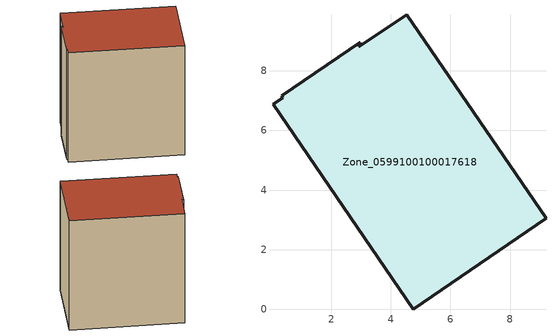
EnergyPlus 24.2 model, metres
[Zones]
Zone_0599100100017618
 floor ground (C_G): 4.53,9.88 9.21,3.06 4.75,0 0.04,6.88 0.37,7.1 0.34,7.17 2.96,8.96 2.92,8.81 z0
 wall outside (C_F): 9.21,3.06 4.53,9.88 2.92,8.81 2.96,8.96 0.34,7.17 0.37,7.1 0.04,6.88 4.75,0 9.21,3.06 z0:9.14
 roof outside (C_R): 0.34,7.17 0.37,7.1 0.04,6.88 4.75,0 9.21,3.06 4.53,9.88 2.92,8.81 2.96,8.96 z9.14
[BUILDING]
Pand.0599100100017618: North Axis=0; Terrain=City; Loads Convergence Tolerance Value=0.04; Temperature Convergence Tolerance Value=0.4; Solar Distribution=FullExterior; Maximum Number of Warmup Days=25; Minimum Number of Warmup Days=1
[Site:Location]
Rotterdam.The.Hague.AP_ZH_NLD Design_Conditions: Latitude=51.96; Longitude=4.45; Time Zone=1; Elevation=-4.5
[SITE:GROUNDTEMPERATURE:BUILDINGSURFACE]
18, 18, 18, 18, 18, 18, 18, 18, 18, 18, 18, 18
[MATERIAL] Thermal Absorptance=0.9; Solar Absorptance=0.7; Visible Absorptance=0.7
Name | Roughness | Thickness | Conductivity | Density | Specific Heat
G.TI.2015-2018 | MediumSmooth | 0.15 | 0.0428571 | 540 | 1210
F.TI.2015-2018 | Rough | 0.3 | 0.0666667 | 1920 | 840
R.TI.2015-2018 | MediumRough | 0.2 | 0.0333333 | 1500 | 1000
[CONSTRUCTION]
C_G: G.TI.2015-2018
C_F: F.TI.2015-2018
C_R: R.TI.2015-2018
[ZONE]
Zone_0599100100017618: Type=1; Multiplier=1; Ceiling Height=Autocalculate; Volume=Autocalculate; Floor Area=autocalculate; Part of Total Floor Area=Yes
[ZONEINFILTRATION:DESIGNFLOWRATE]
Infil_Zone_0599100100017618: Zone or ZoneList or Space or SpaceList=Zone_0599100100017618; Schedule=AlwaysOn; Design Flow Rate Calculation Method=Flow/Area; Flow Rate per Floor Area=0.0015; Constant Term Coefficient=1; Temperature Term Coefficient=0; Velocity Term Coefficient=0; Velocity Squared Term Coefficient=0
[HVACTEMPLATE:ZONE:IDEALLOADSAIRSYSTEM]
Zone_0599100100017618: Maximum Heating Supply Air Temperature=50; Minimum Cooling Supply Air Temperature=13; Maximum Heating Supply Air Humidity Ratio=0.0156; Minimum Cooling Supply Air Humidity Ratio=0.0077; Heating Limit=NoLimit; Cooling Limit=NoLimit; Dehumidification Control Type=ConstantSensibleHeatRatio; Cooling Sensible Heat Ratio=0.7; Dehumidification Setpoint=60; Humidification Control Type=None; Humidification Setpoint=30; Outdoor Air Method=None; Outdoor Air Flow Rate per Person=0.00944; Outdoor Air Flow Rate per Zone Floor Area=0; Outdoor Air Flow Rate per Zone=0; Demand Controlled Ventilation Type=None; Outdoor Air Economizer Type=NoEconomizer; Heat Recovery Type=None; Sensible Heat Recovery Effectiveness=0.7; Latent Heat Recovery Effectiveness=0.65
[ZONECONTROL:THERMOSTAT]
ThermostatControl_Zone_0599100100017618: Zone or ZoneList=Zone_0599100100017618; Control Type Schedule=DualSetpointControlType; Control 1=Thermostat_Zone_0599100100017618; Temperature Difference Between Cutout And Setpoint=0
[THERMOSTATSETPOINT:DUALSETPOINT]
Thermostat_Zone_0599100100017618: Heating Setpoint Temperature Schedule=HeatingSetpoint_Zone_0599100100017618; Cooling Setpoint Temperature Schedule=CoolingSetpoint_Zone_0599100100017618
[SCHEDULE:COMPACT]
HeatingSetpoint_Zone_0599100100017618: Through: 12/31, For: AllDays, Until: 24:00, 21
CoolingSetpoint_Zone_0599100100017618: Through: 12/31, For: AllDays, Until: 24:00, 24
DualSetpointControlType: Through: 12/31, For: AllDays, Until: 24:00, 4
AlwaysOn: Through: 12/31, For: AllDays, Until: 24:00, 1
